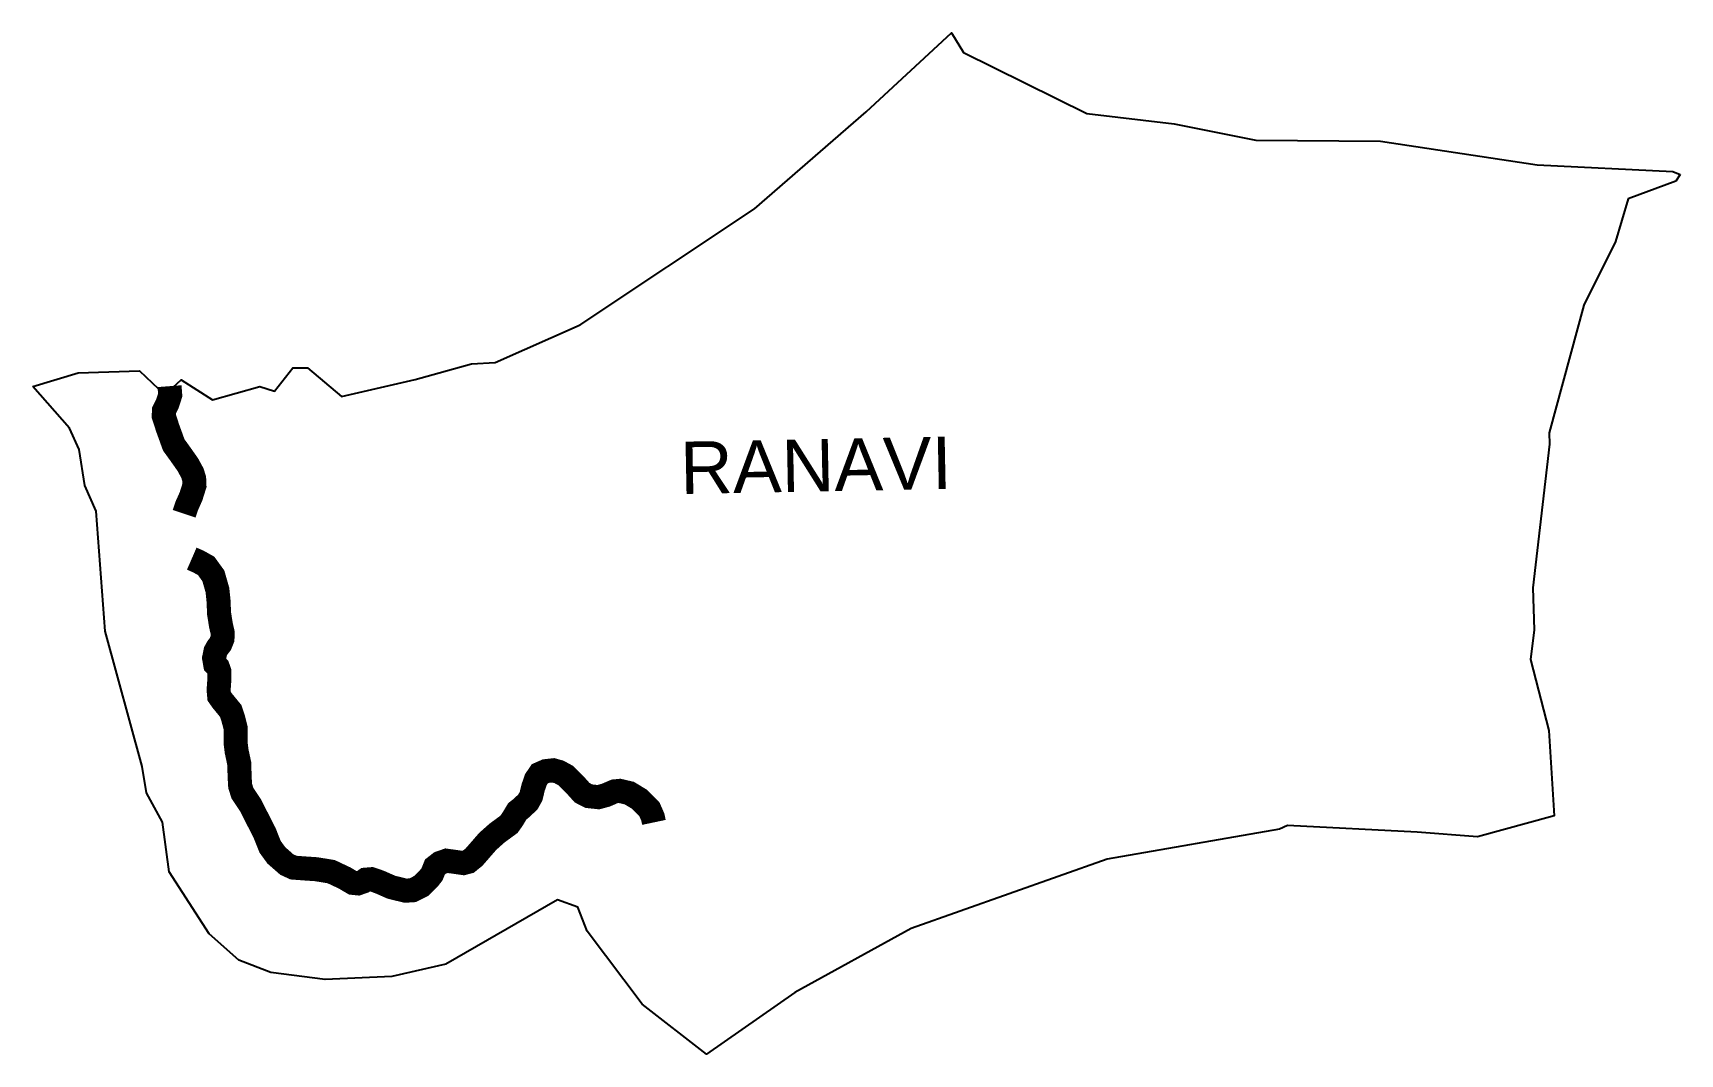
# Model space of a CAD drawing. Header units: metres. Extents: x 303668 to 307095, y 1938661 to 1940784.
import ezdxf

# ---------------------------------------------------------------- set-up
doc = ezdxf.new("R2010")
doc.units = ezdxf.units.M
for name, color, linetype in [('NATURALLY PROTECTED', 3, 'Continuous'), ('village', 3, 'Continuous'), ('VILLAGE NAME', 250, 'Continuous')]:
    doc.layers.add(name, color=color, linetype=linetype)
doc.styles.get("Standard").update_dxf_attribs({"font": 'calibri.ttf'})

msp = doc.modelspace()

# ---------------------------------------------------------------- linework, layer by layer
at = {"layer": 'NATURALLY PROTECTED', "color": 116, "true_color": 0x136734, "const_width": 50, "flags": 128}
for points in [[(303952.2, 1940049.3), (303953.6, 1940031), (303948, 1940013.6), (303940.6, 1939998.5), (303940.1, 1939987.2), (303948.6, 1939961.3), (303961, 1939927.1), (303974, 1939909.1), (303990.1, 1939886.3), (303999.7, 1939868.7), (304003.4, 1939857.1), (304004, 1939842.8), (303996.8, 1939820), (303987.8, 1939799.9), (303982.5, 1939784)], [(303998.4, 1939690.7), (304012.2, 1939684.7), (304028.4, 1939675.6), (304034.9, 1939666.6), (304043.4, 1939654.9), (304046.4, 1939644.4), (304051.8, 1939625.4), (304054.1, 1939603.1), (304055.3, 1939576.2), (304059.2, 1939551.8), (304062.8, 1939536.3), (304062.3, 1939524.2), (304057.9, 1939513.2), (304052, 1939505.6), (304047.7, 1939497.8), (304044.9, 1939484), (304047.2, 1939470.8), (304052.7, 1939464.9), (304055.7, 1939456.3), (304056, 1939441.3), (304054.3, 1939417.5), (304055.5, 1939404.5), (304061.5, 1939395.9), (304079.6, 1939373.8), (304084.1, 1939360.4), (304089.7, 1939338.6), (304089.9, 1939305.4), (304091.8, 1939290.1), (304097.4, 1939263.8), (304097.9, 1939238.4), (304099.1, 1939218), (304103.9, 1939203.1), (304120.6, 1939178), (304133.9, 1939151.9), (304149.9, 1939120.6), (304161.4, 1939091.7), (304174.3, 1939073.9), (304196.2, 1939054.7), (304209.9, 1939048.4), (304233.8, 1939046.6), (304256.7, 1939045.1), (304288.4, 1939040), (304316.8, 1939026.6), (304333.4, 1939016.7), (304344.1, 1939015.6), (304354.7, 1939019.3), (304360.3, 1939023.3), (304372.2, 1939024.3), (304388.7, 1939018.6), (304413.7, 1939007.6), (304443.3, 1939000.4), (304457.8, 1939001.3), (304475.5, 1939010.2), (304492.2, 1939026.8), (304498.3, 1939034.6), (304504.4, 1939049.8), (304514.9, 1939058), (304528.3, 1939062.7), (304546.8, 1939060.2), (304563.4, 1939057.8), (304573.5, 1939060.4), (304585, 1939069.8), (304585.7, 1939070.3), (304614, 1939102.8), (304633.4, 1939120.1), (304658.1, 1939138.2), (304665.3, 1939148.2), (304675.8, 1939165.6), (304683.3, 1939171.4), (304697.6, 1939184.8), (304704.3, 1939196.8), (304708.7, 1939215.2), (304714.3, 1939231.4), (304722.4, 1939243.4), (304735.2, 1939249), (304750.5, 1939250.7), (304762.5, 1939247.3), (304776, 1939239.9), (304798.8, 1939217.1), (304810.5, 1939204.1), (304824.5, 1939196.9), (304844.4, 1939194.8), (304859.8, 1939199), (304878.1, 1939206.9), (304888.8, 1939207.9), (304908.8, 1939203.2), (304929.9, 1939190.4), (304950.6, 1939169.3), (304957.6, 1939153.3), (304959.9, 1939142.4)]]:
    msp.add_lwpolyline(points, dxfattribs=at)
at = {"layer": 'village', "flags": 128}
msp.add_lwpolyline([(303668, 1940048.5), (303761.9, 1940076.9)], dxfattribs=at)
at = {"layer": 'village', "color": 3, "true_color": 0x00ff00}
for points in [[(303761.9, 1940076.9, 0), (303889.4, 1940081.1, 0), (303942.5, 1940031.1, 0), (303976.2, 1940062.4, 0), (304041.3, 1940021, 0), (304139.7, 1940048.8, 0), (304170.2, 1940038.9, 0), (304208.6, 1940087.4, 0), (304239.5, 1940087.3, 0), (304310.2, 1940028, 0), (304463.3, 1940063.1, 0), (304580.6, 1940095.5, 0), (304629.5, 1940098.7, 0), (304806.7, 1940176.5, 0), (305169.3, 1940418, 0), (305401.6, 1940619.6, 0), (305578.7, 1940783.6, 0), (305604.2, 1940742.8, 0), (305860.2, 1940616.5, 0), (306042.2, 1940594.7, 0), (306211.7, 1940560.5, 0), (306471.5, 1940558.6, 0), (306797.1, 1940509.6, 0), (307079.3, 1940495.5, 0), (307094.6, 1940489.4, 0)], [(307094.6, 1940489.4, 0), (307085.9, 1940475.3, 0), (306986.6, 1940438.8, 0), (306960.6, 1940350.3, 0), (306894.3, 1940217.5, 0), (306822.1, 1939952.6, 0), (306822.7, 1939928.9, 0), (306788.1, 1939630.3, 0), (306791.3, 1939542.6, 0), (306783.6, 1939481.1, 0), (306821.8, 1939333.2, 0), (306833, 1939155.9, 0), (306673.1, 1939112.5, 0), (306547.6, 1939122.2, 0), (306277.9, 1939136.2, 0), (306261.2, 1939128, 0), (305902.7, 1939065.8, 0), (305495.2, 1938922, 0), (305252.9, 1938788.5, 0), (305069.4, 1938660.8, 0), (304935.3, 1938764.5, 0), (304820.8, 1938915.9, 0), (304801.3, 1938965.9, 0), (304759.6, 1938981.3, 0), (304527.2, 1938847.8, 0), (304414.8, 1938822.1, 0), (304275.6, 1938816, 0), (304162.7, 1938830.3, 0), (304096.2, 1938855.9, 0), (304034.5, 1938910.7, 0), (303951.7, 1939039.8, 0), (303937.7, 1939142.7, 0), (303904.3, 1939203.5, 0), (303895.2, 1939258.8, 0), (303818.2, 1939539.9, 0), (303799.7, 1939789.5, 0), (303775.8, 1939842.5, 0), (303764.5, 1939917.7, 0), (303743.8, 1939962.3, 0), (303668, 1940048.5, 0)]]:
    msp.add_polyline3d(points, dxfattribs=at)

# ---------------------------------------------------------------- texts
at = {"layer": 'VILLAGE NAME', "insert": (305013.2, 1939933.7), "char_height": 108.748, "attachment_point": 1, "rotation": 1.1028}
msp.add_mtext_dynamic_manual_height_columns('{\\fArial|b0|i0|c0|p34;RANAVI}', width=1571.314, gutter_width=543.7, heights=[0], dxfattribs=at)

doc.saveas('drawing.dxf')
